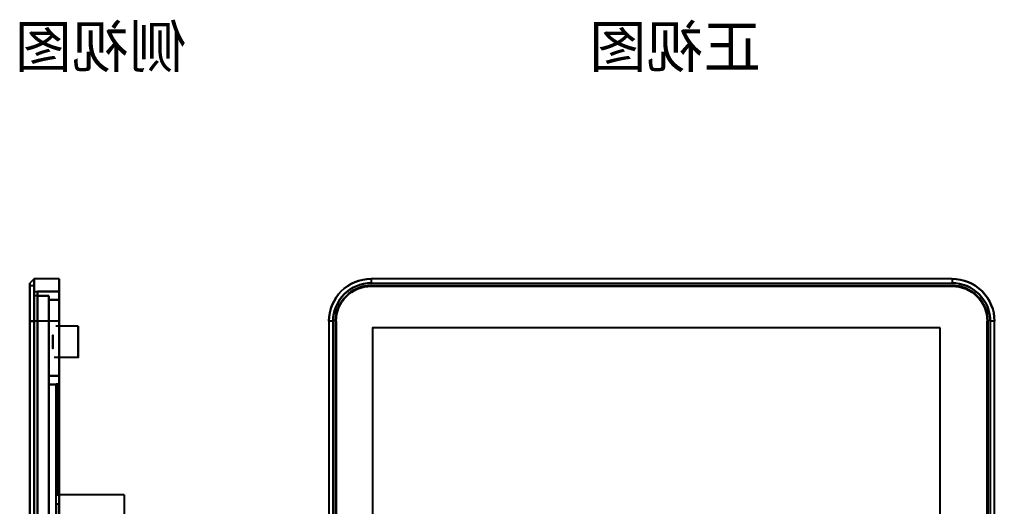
# Model space of a CAD drawing. Header units: millimetres. Extents: x 2932 to 3377, y 2153 to 2458.
# Drawn here: x 3144.2 to 3376.7, y 2341.9 to 2458 of the extents above; entities that cross this region are included whole.
import ezdxf

# ---------------------------------------------------------------- set-up
doc = ezdxf.new("R2010")
doc.units = ezdxf.units.MM
doc.layers.add('Layer 230', color=7, linetype='Continuous')
doc.styles.get("Standard").update_dxf_attribs({"font": 'romans.shx'})

msp = doc.modelspace()

# ---------------------------------------------------------------- linework, layer by layer
at = {"extrusion": (0, 0, -1)}
for p, q in [((3228.072353521256, 2394.406044583955, 3.200000000000001), (3366.585475093748, 2394.406044583955, 4.2)), ((3219.722353521256, 2386.056044583956, 3.200000000000001), (3219.722353521256, 2163.456044583955, 3.200000000000001)), ((3374.922353521257, 2163.455848328961, 3.200000000000001), (3374.922353521255, 2386.056240838589, 3.200000000000001)), ((3158.169390330876, 2384.906044583951, -4.899613419397298), (3152.887182583155, 2384.906044583951, -4.899613419397298)), ((3158.169390330876, 2381.156044583951, -4.899613419397298), (3158.169390330876, 2384.906044583951, -4.899613419397298)), ((3158.169390330876, 2381.156044583951, -4.899613419397298), (3158.169390330876, 2377.406044583951, -4.899613419397298)), ((3158.169390330876, 2377.406044583951, -4.899613419397298), (3152.442554006719, 2377.406044583951, -4.899613419397298)), ((3169.179390330875, 2344.666886541382), (3153.60499229405, 2344.666886541382)), ((3169.179390330875, 2344.666886541382), (3169.179390330876, 2206.320758087884))]:
    msp.add_line(p, q, dxfattribs=at)
msp.add_lwpolyline([(-3363.742353521256, 2384.486044583956), (-3228.382353521255, 2384.486044583956), (-3228.382353521255, 2167.906044583956), (-3363.742353521256, 2167.906044583956)], close=True, dxfattribs=at)
for centre, radius, start, end in [((-3228.072353521256, 2386.056044583956, -3.200000000000001), 8.349999999999909, 0, 90), ((-3366.579012434819, 2386.062703497518, -4.2), 8.34334358938863, 90.04438066275972, 180.0443806627597)]:
    msp.add_arc(centre, radius, start, end, dxfattribs=at)
at = {"layer": 'Layer 230', "color": 7, "extrusion": (-0.7071067811865461, 0.7071067811865489, 0)}
for p, q in [((3147.669390330876, 2396.156044583955), (3146.66939034483, 2395.156044728341, 0.0006980166723451475)), ((3147.669390330876, 2396.156044583955, -138.4996134193955), (3146.669390330876, 2395.156044583955, -138.4996134193955)), ((3146.669390330876, 2395.156044583955, -138.4996134193955), (3146.66939034483, 2395.156044728341, 0.0006980166723451475)), ((3147.669390330876, 2396.156044583955), (3147.669390330876, 2396.156044583955, -138.4996134193955))]:
    msp.add_line(p, q, dxfattribs=at)
at = {"layer": 'Layer 230', "color": 7}
for p, q in [((3147.669390330876, 2396.156044583955, -138.4996134193955), (3146.669390330876, 2395.156044583955, -138.4996134193955)), ((3147.669390330876, 2396.156044583955), (3146.66939034483, 2395.156044728341, 0.0006980166723451475)), ((3146.669390330876, 2394.556044583955, -138.4996134193955), (3147.669390330876, 2394.556044583955, -138.4996134193955)), ((3146.669390330876, 2394.556044583955, 0.0005824931735958216), (3147.669390330876, 2394.556044583955, 0.0005824931735958216)), ((3153.669390330876, 2396.156044583955, -138.4996134193955), (3147.669390330876, 2396.156044583955, -138.4996134193955)), ((3153.669390330876, 2396.156044583955), (3147.669390330876, 2396.156044583955)), ((3228.072353521256, 2396.156044583955, 3.200000000000001), (3228.072353521256, 2395.156044583955, 4.2)), ((3228.072353521256, 2396.156044583955, -2.8), (3228.072353521256, 2396.156044583955, 3.200000000000001)), ((3228.072353521256, 2395.156044583955, 4.2), (3366.572664957323, 2395.156044728342, 4.199999986045063)), ((3228.072353521256, 2394.556044583956, 4.2), (3366.572549433824, 2394.556044583956, 4.2)), ((3228.072353521256, 2394.556044583956, 3.200000000000001), (3366.572549433824, 2394.556044583956, 3.200000000000001)), ((3228.072353521256, 2394.556044583956, 4.2), (3228.072353521256, 2394.556044583956, 3.200000000000001)), ((3366.571966940651, 2396.156044583955, 3.200000000000001), (3366.572664957323, 2395.156044728342, 4.199999986045063)), ((3366.571966940651, 2396.156044583955, -2.8), (3366.571966940651, 2396.156044583955, 3.200000000000001)), ((3366.572549433824, 2394.556044583956, 4.2), (3366.572549433824, 2394.556044583956, 3.200000000000001)), ((3147.669390330876, 2393.176044583955, -142.4496134193955), (3148.469390330875, 2393.176044583955, -142.4496134193955)), ((3147.669390330876, 2393.176044583955, 3.950386580604601), (3148.469390330875, 2393.176044583955, 3.950386580604601)), ((3147.669390330876, 2392.176044583955, -143.4496134193955), (3148.469390330875, 2392.176044583955, -143.4496134193955)), ((3147.669390330876, 2276.756044583955, -143.4496134193955), (3147.669390330876, 2392.176044583955, -143.4496134193955)), ((3147.669390330876, 2392.176044583955, -143.4496134193955), (3148.469390330875, 2392.176044583955, -143.4496134193955)), ((3147.669390330876, 2392.176044583955, 4.950386580604601), (3148.469390330875, 2392.176044583955, 4.950386580604601)), ((3148.469390330875, 2393.176044583955, -93.2496134193955), (3153.669390330876, 2393.176044583955, -93.2496134193955)), ((3153.669390330876, 2393.176044583955, -45.2496134193955), (3148.469390330875, 2393.176044583955, -45.2496134193955)), ((3148.469390330875, 2277.706044583955, -143.4496134193955), (3148.469390330875, 2392.176044583955, -143.4496134193955)), ((3148.469390330875, 2277.706044583955, -140.8996134193955), (3148.469390330875, 2392.076044583955, -140.8996134193955)), ((3151.169390330876, 2392.076044583955, -140.8996134193955), (3148.469390330875, 2392.076044583955, -140.8996134193955)), ((3151.169390330876, 2392.076044583955, -95.03567052934471), (3148.469390330875, 2392.076044583955, -95.03567052934471)), ((3148.469390330875, 2392.076044583955, -43.4635563094463), (3151.169390330876, 2392.076044583955, -43.4635563094463)), ((3151.169390330876, 2392.076044583955, -140.8996134193955), (3151.169390330876, 2277.706044583955, -140.8996134193955)), ((3151.169390330876, 2373.003001663034, -95.2496134193955), (3151.169390330876, 2391.176044583955, -95.2496134193955)), ((3153.669390330876, 2391.176044583955, -95.2496134193955), (3151.169390330876, 2391.176044583955, -95.2496134193955)), ((3153.669390330876, 2391.176044583955, -95.2496134193955), (3151.169390330876, 2391.176044583955, -95.2496134193955)), ((3151.169390330876, 2391.176044583955, -43.2496134193955), (3153.669390330876, 2391.176044583955, -43.2496134193955)), ((3153.669390330876, 2391.176044583955, -95.2496134193955), (3153.669390330876, 2373.003001663034, -95.2496134193955)), ((3146.669390330876, 2386.056240838588, 8.500386580604498), (3147.669390330876, 2386.056240838588, 8.500386580604498)), ((3146.669390330876, 2386.056044583955, -146.9996134193955), (3147.669390330876, 2386.056044583955, -146.9996134193955)), ((3146.669390330876, 2163.456044583955, -146.9996134193955), (3146.669390330876, 2386.056044583955, -146.9996134193955)), ((3146.669390330876, 2386.056044583955, -147.5996134193955), (3147.669390330876, 2386.056044583955, -148.5996134193955)), ((3146.669390330876, 2386.056044583955, -146.9996134193955), (3147.669390330876, 2386.056044583955, -146.9996134193955)), ((3147.669390330876, 2386.05565837621, 10.10038658060449), (3146.669390346363, 2386.055658376427, 9.10038647047675)), ((3147.669390330876, 2163.456044583955, -146.9996134193955), (3147.669390330876, 2386.056044583955, -146.9996134193955)), ((3153.669390330876, 2386.056044583955, -148.5996134193955), (3147.669390330876, 2386.056044583955, -148.5996134193955)), ((3147.669390330876, 2163.456430791658, 10.10038658060449), (3147.669390330876, 2386.05565837621, 10.10038658060449)), ((3153.669390330876, 2386.05565837621, 10.10038658060449), (3147.669390330876, 2386.05565837621, 10.10038658060449)), ((3153.669390330876, 2386.05565837621, 10.10038658060449), (3147.669390330876, 2386.05565837621, 10.10038658060449)), ((3153.669390330876, 2163.456430791658, 10.10038658060449), (3153.669390330876, 2386.05565837621, 10.10038658060449)), ((3218.972353521256, 2386.056044583956, 4.2), (3217.972353521256, 2386.056044583956, 3.200000000000001)), ((3217.972353521256, 2386.056044583956, -2.8), (3217.972353521256, 2386.056044583956, 3.200000000000001)), ((3218.972353521256, 2163.456044583955, 4.2), (3218.972353521256, 2386.056044583956, 4.2)), ((3219.572353521256, 2163.456044583955, 4.2), (3219.572353521256, 2386.056044583956, 4.2)), ((3219.572353521256, 2163.456044583955, 3.200000000000001), (3219.572353521256, 2386.056044583956, 3.200000000000001)), ((3219.572353521256, 2386.056044583956, 4.2), (3219.572353521256, 2386.056044583956, 3.200000000000001)), ((3375.072353521256, 2386.056240838589, 4.2), (3375.072353521256, 2163.455848329305, 4.2)), ((3375.072353521256, 2386.056240838589, 3.200000000000001), (3375.072353521256, 2163.455848329305, 3.200000000000001)), ((3375.072353521256, 2386.056240838589, 4.2), (3375.072353521256, 2386.056240838589, 3.200000000000001)), ((3375.672353411128, 2386.055658376428, 4.199999984512098), (3375.672353665627, 2163.455732811905, 4.199999986046572)), ((3376.672353521255, 2386.05565837621, 3.200000000000001), (3375.672353411128, 2386.055658376428, 4.199999984512098)), ((3376.672353521255, 2386.05565837621, -2.8), (3376.672353521255, 2386.05565837621, 3.200000000000001)), ((3151.169390330876, 2373.003001663034, -95.2496134193955), (3153.669390330876, 2373.003001663034, -95.2496134193955)), ((3153.669390330876, 2373.003001663034, -43.2496134193955), (3151.169390330876, 2373.003001663034, -43.2496134193955)), ((3151.169390330876, 2373.003001663034, -95.2496134193955), (3153.669390330876, 2373.003001663034, -95.2496134193955)), ((3151.169390330876, 2371.003001663034, -45.2496134193955), (3153.669390330876, 2371.003001663034, -45.2496134193955)), ((3152.969390330875, 2371.003001663034, -93.2496134193955), (3151.169390330876, 2371.003001663034, -93.2496134193955)), ((3153.669390330876, 2371.064122544964, -93.7402739593955), (3152.969390330875, 2371.064122544964, -93.7402739593955)), ((3152.969390330875, 2371.064122544964, -93.7402739593955), (3152.969390330875, 2344.666886541382, -93.7402739593955)), ((3153.669390330876, 2371.064122544964, -93.7402739593955), (3152.969390330875, 2371.064122544964, -93.7402739593955)), ((3153.469390330875, 2371.003001663034, -76.34027095939553), (3153.669390330876, 2371.003001663034, -76.34027095939553)), ((3153.469390330875, 2344.684346926128, -76.34027095939553), (3153.469390330875, 2371.003001663034, -76.34027095939553)), ((3153.669390330876, 2371.064122544964, -93.7402739593955), (3153.669390330876, 2344.691331080026, -93.7402739593955)), ((3153.669390330876, 2344.691331080026, -76.34027095939553), (3153.669390330876, 2371.003001663034, -76.34027095939553)), ((3152.969390330875, 2344.666886541382, -109.149857237115), (3153.669390330876, 2344.691331080026, -109.149857237115)), ((3153.669390330876, 2344.691331080026, -93.7402739593955), (3152.969390330875, 2344.666886541382, -93.7402739593955)), ((3152.969390330875, 2342.480732940319, -109.149857237115), (3152.969390330875, 2344.666886541382, -109.149857237115)), ((3153.469390330875, 2344.684346926128, -76.34027095939553), (3153.669390330876, 2344.691331080026, -76.34027095939553)), ((3153.669390330876, 2344.691331080026, -109.149857237115), (3153.669390330876, 2342.456288401675, -109.149857237115)), ((3152.969390330875, 2342.480732940319, -109.149857237115), (3153.669390330876, 2342.456288401675, -109.149857237115)), ((3153.669390330876, 2342.456288401675, -93.7402739593955), (3152.969390330875, 2342.480732940319, -93.7402739593955)), ((3152.969390330875, 2342.480732940319, -93.7402739593955), (3152.969390330875, 2339.606070554139, -93.7402739593955)), ((3153.669390330876, 2342.456288401675, -93.7402739593955), (3153.669390330876, 2339.606070554139, -93.7402739593955))]:
    msp.add_line(p, q, dxfattribs=at)
at = {"layer": 'Layer 230', "color": 7, "extrusion": (-1, -1.83697019872103e-16, 0)}
for p, q in [((3146.669390330876, 2395.156044583955, -138.4996134193955), (3146.66939034483, 2395.156044728341, 0.0006980166723451475)), ((3146.669390330876, 2394.556044583955, -138.4996134193955), (3146.669390330876, 2394.556044583955, 0.0005824931735958216)), ((3147.669390330876, 2394.556044583955, -138.4996134193955), (3147.669390330876, 2394.556044583955, 0.0005824931735958216)), ((3147.669390330876, 2393.176044583955, -142.4496134193955), (3147.669390330876, 2393.176044583955, 3.950386580604601)), ((3147.669390330876, 2276.756044583955, -143.4496134193955), (3147.669390330876, 2392.176044583955, -143.4496134193955)), ((3147.669390330876, 2392.176044583955, 4.950386580604601), (3147.669390330876, 2162.076044583955, 4.950386580604501)), ((3148.469390330875, 2393.176044583955, -142.4496134193955), (3148.469390330875, 2393.176044583955, -93.2496134193955)), ((3148.469390330875, 2393.176044583955, -45.2496134193955), (3148.469390330875, 2393.176044583955, 3.950386580604601)), ((3148.469390330875, 2277.706044583955, -143.4496134193955), (3148.469390330875, 2392.176044583955, -143.4496134193955)), ((3148.469390330875, 2392.176044583955, 4.950386580604601), (3148.469390330875, 2162.076044583955, 4.950386580604501)), ((3148.469390330875, 2277.706044583955, -140.8996134193955), (3148.469390330875, 2392.076044583955, -140.8996134193955)), ((3148.469390330875, 2392.076044583955, -95.03567052934471), (3148.469390330875, 2392.076044583955, -140.8996134193955)), ((3148.469390330875, 2392.076044583955, 2.400386580604504), (3148.469390330875, 2392.076044583955, -43.4635563094463)), ((3148.469390330875, 2163.076044583955, 2.400386580604504), (3148.469390330875, 2392.076044583955, 2.400386580604504)), ((3151.169390330876, 2163.076044583955, 2.400386580604504), (3151.169390330876, 2392.076044583955, 2.400386580604604)), ((3151.169390330876, 2392.076044583955, 2.400386580604604), (3151.169390330876, 2392.076044583955, -43.4635563094463)), ((3151.169390330876, 2392.076044583955, -95.03567052934471), (3151.169390330876, 2392.076044583955, -140.8996134193955)), ((3151.169390330876, 2392.076044583955, -140.8996134193955), (3151.169390330876, 2277.706044583955, -140.8996134193955)), ((3151.169390330876, 2391.176044583955, -43.2496134193955), (3151.169390330876, 2373.003001663034, -43.2496134193955)), ((3151.169390330876, 2373.003001663034, -95.2496134193955), (3151.169390330876, 2391.176044583955, -95.2496134193955)), ((3146.669390330876, 2386.056240838588, 8.500386580604498), (3146.669390330876, 2163.455848329305, 8.500386580604498)), ((3146.669390330876, 2163.456044583955, -147.5996134193955), (3146.669390330876, 2386.056044583955, -147.5996134193955)), ((3146.669390330876, 2163.456044583955, -146.9996134193955), (3146.669390330876, 2386.056044583955, -146.9996134193955)), ((3146.669390346363, 2386.055658376427, 9.10038647047675), (3146.669390344829, 2163.455732811905, 9.100386724975564)), ((3147.669390330876, 2386.056240838588, 8.500386580604498), (3147.669390330876, 2163.455848329305, 8.500386580604498)), ((3147.669390330876, 2163.456044583955, -146.9996134193955), (3147.669390330876, 2386.056044583955, -146.9996134193955)), ((3151.169390330876, 2371.003001663034, -45.2496134193955), (3151.169390330876, 2371.003001663034, -93.2496134193955))]:
    msp.add_line(p, q, dxfattribs=at)
at = {"layer": 'Layer 230', "color": 7, "extrusion": (1.83697019872103e-16, -1, 0)}
for p, q in [((3146.669390330876, 2394.556044583955, 0.0005824931735958216), (3147.669390330876, 2394.556044583955, 0.0005824931735958216)), ((3146.669390330876, 2394.556044583955, -138.4996134193955), (3146.669390330876, 2394.556044583955, 0.0005824931735958216)), ((3146.669390330876, 2394.556044583955, -138.4996134193955), (3147.669390330876, 2394.556044583955, -138.4996134193955)), ((3147.669390330876, 2394.556044583955, -138.4996134193955), (3147.669390330876, 2394.556044583955, 0.0005824931735958216)), ((3147.669390330876, 2393.176044583955, 3.950386580604601), (3148.469390330875, 2393.176044583955, 3.950386580604601)), ((3147.669390330876, 2393.176044583955, -142.4496134193955), (3147.669390330876, 2393.176044583955, 3.950386580604601)), ((3147.669390330876, 2393.176044583955, -142.4496134193955), (3148.469390330875, 2393.176044583955, -142.4496134193955)), ((3148.469390330875, 2393.176044583955, -142.4496134193955), (3148.469390330875, 2393.176044583955, -93.2496134193955)), ((3148.469390330875, 2393.176044583955, -93.2496134193955), (3153.669390330876, 2393.176044583955, -93.2496134193955)), ((3153.669390330876, 2393.176044583955, -45.2496134193955), (3148.469390330875, 2393.176044583955, -45.2496134193955)), ((3148.469390330875, 2393.176044583955, -45.2496134193955), (3148.469390330875, 2393.176044583955, 3.950386580604601)), ((3153.669390330876, 2393.176044583955, -45.2496134193955), (3153.669390330876, 2393.176044583955, -93.2496134193955)), ((3148.469390330875, 2392.076044583955, -95.03567052934471), (3148.469390330875, 2392.076044583955, -140.8996134193955)), ((3151.169390330876, 2392.076044583955, -140.8996134193955), (3148.469390330875, 2392.076044583955, -140.8996134193955)), ((3151.169390330876, 2392.076044583955, -95.03567052934471), (3148.469390330875, 2392.076044583955, -95.03567052934471)), ((3148.469390330875, 2392.076044583955, 2.400386580604504), (3148.469390330875, 2392.076044583955, -43.4635563094463)), ((3148.469390330875, 2392.076044583955, -43.4635563094463), (3151.169390330876, 2392.076044583955, -43.4635563094463)), ((3148.469390330875, 2392.076044583955, 2.400386580604504), (3151.169390330876, 2392.076044583955, 2.400386580604604)), ((3151.169390330876, 2392.076044583955, -95.03567052934471), (3151.169390330876, 2392.076044583955, -140.8996134193955)), ((3151.169390330876, 2392.076044583955, 2.400386580604604), (3151.169390330876, 2392.076044583955, -43.4635563094463))]:
    msp.add_line(p, q, dxfattribs=at)
at = {"layer": 'Layer 230', "color": 7, "extrusion": (-1.83697019872103e-16, 1, 0)}
for p, q in [((3147.669390330876, 2396.156044583955), (3147.669390330876, 2396.156044583955, -138.4996134193955)), ((3153.669390330876, 2396.156044583955), (3147.669390330876, 2396.156044583955)), ((3153.669390330876, 2396.156044583955, -138.4996134193955), (3147.669390330876, 2396.156044583955, -138.4996134193955)), ((3153.669390330876, 2396.156044583955), (3153.669390330876, 2396.156044583955, -138.4996134193955)), ((3151.169390330876, 2371.003001663034, -45.2496134193955), (3151.169390330876, 2371.003001663034, -93.2496134193955)), ((3151.169390330876, 2371.003001663034, -45.2496134193955), (3153.669390330876, 2371.003001663034, -45.2496134193955)), ((3152.969390330875, 2371.003001663034, -93.2496134193955), (3151.169390330876, 2371.003001663034, -93.2496134193955)), ((3153.669390330876, 2371.003001663034, -81.7402709593955), (3152.969390330875, 2371.003001663034, -81.7402709593955)), ((3152.969390330875, 2371.003001663034, -93.2496134193955), (3152.969390330875, 2371.003001663034, -81.7402709593955)), ((3153.669390330876, 2371.003001663034, -70.24027095939553), (3153.469390330875, 2371.003001663034, -70.24027095939553)), ((3153.469390330875, 2371.003001663034, -76.34027095939553), (3153.469390330875, 2371.003001663034, -70.24027095939553)), ((3153.469390330875, 2371.003001663034, -76.34027095939553), (3153.669390330876, 2371.003001663034, -76.34027095939553)), ((3153.669390330876, 2371.003001663034, -70.24027095939553), (3153.669390330876, 2371.003001663034, -45.2496134193955)), ((3153.669390330876, 2371.003001663034, -81.7402709593955), (3153.669390330876, 2371.003001663034, -76.34027095939553))]:
    msp.add_line(p, q, dxfattribs=at)
at = {"layer": 'Layer 230', "color": 7, "extrusion": (1, 1.83697019872103e-16, 0)}
for p, q in [((3153.669390330876, 2396.156044583955), (3153.669390330876, 2396.156044583955, -138.4996134193955)), ((3153.669390330876, 2393.176044583955, -45.2496134193955), (3153.669390330876, 2393.176044583955, -93.2496134193955)), ((3153.669390330876, 2373.003001663034, -43.2496134193955), (3153.669390330876, 2391.176044583955, -43.2496134193955)), ((3153.669390330876, 2391.176044583955, -95.2496134193955), (3153.669390330876, 2373.003001663034, -95.2496134193955)), ((3153.669390330876, 2386.056044583955, -148.5996134193955), (3153.669390330876, 2163.456044583955, -148.5996134193955)), ((3153.669390330876, 2163.456430791658, 10.10038658060449), (3153.669390330876, 2386.05565837621, 10.10038658060449)), ((3152.969390330875, 2371.064122544964, -93.7402739593955), (3152.969390330875, 2344.666886541382, -93.7402739593955)), ((3152.969390330875, 2371.003001663034, -93.2496134193955), (3152.969390330875, 2371.003001663034, -81.7402709593955)), ((3152.969390330875, 2344.666886541382, -81.7402709593955), (3152.969390330875, 2371.003001663034, -81.7402709593955)), ((3153.469390330875, 2344.684346926128, -76.34027095939553), (3153.469390330875, 2371.003001663034, -76.34027095939553)), ((3153.469390330875, 2371.003001663034, -76.34027095939553), (3153.469390330875, 2371.003001663034, -70.24027095939553)), ((3153.469390330875, 2344.684346926128, -70.24027095939553), (3153.469390330875, 2371.003001663034, -70.24027095939553)), ((3153.669390330876, 2371.064122544964, -93.7402739593955), (3153.669390330876, 2344.691331080026, -93.7402739593955)), ((3153.669390330876, 2344.691331080026, -76.34027095939553), (3153.669390330876, 2371.003001663034, -76.34027095939553)), ((3153.669390330876, 2344.691331080026, -81.7402709593955), (3153.669390330876, 2371.003001663034, -81.7402709593955)), ((3153.669390330876, 2371.003001663034, -81.7402709593955), (3153.669390330876, 2371.003001663034, -76.34027095939553)), ((3153.669390330876, 2344.691331080026, -70.24027095939553), (3153.669390330876, 2371.003001663034, -70.24027095939553)), ((3153.669390330876, 2371.003001663034, -70.24027095939553), (3153.669390330876, 2371.003001663034, -45.2496134193955)), ((3152.969390330875, 2344.666886541382, -93.7402739593955), (3152.969390330875, 2344.666886541382, -109.149857237115)), ((3152.969390330875, 2344.666886541382, -29.349369601676), (3152.969390330875, 2344.666886541382, -81.7402709593955)), ((3152.969390330875, 2342.480732940319, -29.349369601676), (3152.969390330875, 2344.666886541382, -29.349369601676)), ((3152.969390330875, 2342.480732940319, -109.149857237115), (3152.969390330875, 2344.666886541382, -109.149857237115)), ((3153.469390330875, 2344.684346926128, -76.34027095939553), (3153.469390330875, 2344.684346926128, -70.24027095939553)), ((3153.669390330876, 2344.691331080026, -76.34027095939553), (3153.669390330876, 2344.691331080026, -81.7402709593955)), ((3153.669390330876, 2344.691331080026, -29.349369601676), (3153.669390330876, 2344.691331080026, -70.24027095939553)), ((3153.669390330876, 2344.691331080026, -93.7402739593955), (3153.669390330876, 2344.691331080026, -109.149857237115)), ((3153.669390330876, 2344.691331080026, -109.149857237115), (3153.669390330876, 2342.456288401675, -109.149857237115)), ((3153.669390330876, 2344.691331080026, -29.349369601676), (3153.669390330876, 2342.456288401675, -29.349369601676)), ((3152.969390330875, 2342.480732940319, -29.349369601676), (3152.969390330875, 2342.480732940319, -81.7402709593955)), ((3152.969390330875, 2339.606070554139, -81.7402709593955), (3152.969390330875, 2342.480732940319, -81.7402709593955)), ((3152.969390330875, 2342.480732940319, -93.7402739593955), (3152.969390330875, 2339.606070554139, -93.7402739593955)), ((3152.969390330875, 2342.480732940319, -93.7402739593955), (3152.969390330875, 2342.480732940319, -109.149857237115)), ((3153.669390330876, 2342.456288401675, -109.149857237115), (3153.669390330876, 2342.456288401675, -93.7402739593955)), ((3153.669390330876, 2342.456288401675, -93.7402739593955), (3153.669390330876, 2339.606070554139, -93.7402739593955)), ((3153.669390330876, 2339.606070554139, -81.7402709593955), (3153.669390330876, 2342.456288401675, -81.7402709593955)), ((3153.669390330876, 2342.456288401675, -81.7402709593955), (3153.669390330876, 2342.456288401675, -29.349369601676))]:
    msp.add_line(p, q, dxfattribs=at)
at = {"layer": 'Layer 230', "color": 7, "extrusion": (-1.224646799147353e-16, 1, 0)}
for p, q in [((3366.571966940651, 2396.156044583955, 3.200000000000001), (3228.072353521256, 2396.156044583955, 3.200000000000001)), ((3366.571966940651, 2396.156044583955, -2.8), (3228.072353521256, 2396.156044583955, -2.8)), ((3228.072353521256, 2396.156044583955, -2.8), (3228.072353521256, 2396.156044583955, 3.200000000000001)), ((3366.571966940651, 2396.156044583955, -2.8), (3366.571966940651, 2396.156044583955, 3.200000000000001))]:
    msp.add_line(p, q, dxfattribs=at)
at = {"layer": 'Layer 230', "color": 7, "extrusion": (-8.659560562354951e-17, 0.707106781186549, 0.707106781186546)}
for p, q in [((3366.571966940651, 2396.156044583955, 3.200000000000001), (3228.072353521256, 2396.156044583955, 3.200000000000001)), ((3228.072353521256, 2396.156044583955, 3.200000000000001), (3228.072353521256, 2395.156044583955, 4.2)), ((3228.072353521256, 2395.156044583955, 4.2), (3366.572664957323, 2395.156044728342, 4.199999986045063)), ((3366.571966940651, 2396.156044583955, 3.200000000000001), (3366.572664957323, 2395.156044728342, 4.199999986045063))]:
    msp.add_line(p, q, dxfattribs=at)
at = {"layer": 'Layer 230', "color": 7, "extrusion": (0, 0, -1)}
for p, q in [((3366.571966940651, 2396.156044583955, -2.8), (3228.072353521256, 2396.156044583955, -2.8)), ((3151.169390330876, 2391.176044583955, -43.2496134193955), (3151.169390330876, 2373.003001663034, -43.2496134193955)), ((3151.169390330876, 2391.176044583955, -43.2496134193955), (3153.669390330876, 2391.176044583955, -43.2496134193955)), ((3153.669390330876, 2373.003001663034, -43.2496134193955), (3153.669390330876, 2391.176044583955, -43.2496134193955)), ((3147.669390330876, 2386.056044583955, -148.5996134193955), (3147.669390330876, 2163.456044583955, -148.5996134193955)), ((3153.669390330876, 2386.056044583955, -148.5996134193955), (3147.669390330876, 2386.056044583955, -148.5996134193955)), ((3153.669390330876, 2386.056044583955, -148.5996134193955), (3153.669390330876, 2163.456044583955, -148.5996134193955)), ((3217.972353521256, 2386.056044583956, -2.8), (3217.972353521256, 2163.456044583955, -2.8)), ((3376.672353521255, 2163.456430791658, -2.8), (3376.672353521255, 2386.05565837621, -2.8)), ((3153.669390330876, 2373.003001663034, -43.2496134193955), (3151.169390330876, 2373.003001663034, -43.2496134193955)), ((3152.969390330875, 2344.666886541382, -81.7402709593955), (3152.969390330875, 2371.003001663034, -81.7402709593955)), ((3153.669390330876, 2371.003001663034, -81.7402709593955), (3152.969390330875, 2371.003001663034, -81.7402709593955)), ((3153.469390330875, 2344.684346926128, -70.24027095939553), (3153.469390330875, 2371.003001663034, -70.24027095939553)), ((3153.669390330876, 2371.003001663034, -70.24027095939553), (3153.469390330875, 2371.003001663034, -70.24027095939553)), ((3153.669390330876, 2344.691331080026, -81.7402709593955), (3153.669390330876, 2371.003001663034, -81.7402709593955)), ((3153.669390330876, 2344.691331080026, -70.24027095939553), (3153.669390330876, 2371.003001663034, -70.24027095939553)), ((3152.969390330875, 2344.666886541382, -81.7402709593955), (3153.669390330876, 2344.691331080026, -81.7402709593955)), ((3153.669390330876, 2344.691331080026, -29.349369601676), (3152.969390330875, 2344.666886541382, -29.349369601676)), ((3152.969390330875, 2342.480732940319, -29.349369601676), (3152.969390330875, 2344.666886541382, -29.349369601676)), ((3153.469390330875, 2344.684346926128, -70.24027095939553), (3153.669390330876, 2344.691331080026, -70.24027095939553)), ((3153.669390330876, 2344.691331080026, -29.349369601676), (3153.669390330876, 2342.456288401675, -29.349369601676)), ((3152.969390330875, 2339.606070554139, -81.7402709593955), (3152.969390330875, 2342.480732940319, -81.7402709593955)), ((3152.969390330875, 2342.480732940319, -81.7402709593955), (3153.669390330876, 2342.456288401675, -81.7402709593955)), ((3153.669390330876, 2342.456288401675, -29.349369601676), (3152.969390330875, 2342.480732940319, -29.349369601676)), ((3153.669390330876, 2339.606070554139, -81.7402709593955), (3153.669390330876, 2342.456288401675, -81.7402709593955))]:
    msp.add_line(p, q, dxfattribs=at)
at = {"layer": 'Layer 230', "color": 7, "extrusion": (1.224646799147353e-16, -1, 0)}
for p, q in [((3228.072353521256, 2394.556044583956, 3.200000000000001), (3366.572549433824, 2394.556044583956, 3.200000000000001)), ((3228.072353521256, 2394.556044583956, 4.2), (3366.572549433824, 2394.556044583956, 4.2)), ((3228.072353521256, 2394.556044583956, 4.2), (3228.072353521256, 2394.556044583956, 3.200000000000001)), ((3366.572549433824, 2394.556044583956, 4.2), (3366.572549433824, 2394.556044583956, 3.200000000000001))]:
    msp.add_line(p, q, dxfattribs=at)
at = {"layer": 'Layer 230', "color": 7, "extrusion": (-5.674981871778331e-32, 3.08931624243522e-16, -1)}
for p, q in [((3147.669390330876, 2392.176044583955, 4.950386580604601), (3147.669390330876, 2162.076044583955, 4.950386580604501)), ((3147.669390330876, 2392.176044583955, 4.950386580604601), (3148.469390330875, 2392.176044583955, 4.950386580604601)), ((3148.469390330875, 2392.176044583955, 4.950386580604601), (3148.469390330875, 2162.076044583955, 4.950386580604501))]:
    msp.add_line(p, q, dxfattribs=at)
at = {"layer": 'Layer 230', "color": 7, "extrusion": (-5.702253519043323e-32, 3.10416223573657e-16, -1)}
for p, q in [((3148.469390330875, 2163.076044583955, 2.400386580604504), (3148.469390330875, 2392.076044583955, 2.400386580604504)), ((3148.469390330875, 2392.076044583955, 2.400386580604504), (3151.169390330876, 2392.076044583955, 2.400386580604604)), ((3151.169390330876, 2163.076044583955, 2.400386580604504), (3151.169390330876, 2392.076044583955, 2.400386580604604))]:
    msp.add_line(p, q, dxfattribs=at)
at = {"layer": 'Layer 230', "color": 7, "extrusion": (-1.465906928325139e-32, 7.98002563866175e-17, -1)}
for p, q in [((3146.669390330876, 2386.056240838588, 8.500386580604498), (3146.669390330876, 2163.455848329305, 8.500386580604498)), ((3146.669390330876, 2386.056240838588, 8.500386580604498), (3147.669390330876, 2386.056240838588, 8.500386580604498)), ((3147.669390330876, 2386.056240838588, 8.500386580604498), (3147.669390330876, 2163.455848329305, 8.500386580604498))]:
    msp.add_line(p, q, dxfattribs=at)
at = {"layer": 'Layer 230', "color": 7, "extrusion": (-0.707106781186546, -1.298934084353237e-16, -0.707106781186549)}
for p, q in [((3146.669390330876, 2163.456044583955, -147.5996134193955), (3146.669390330876, 2386.056044583955, -147.5996134193955)), ((3146.669390330876, 2386.056044583955, -147.5996134193955), (3147.669390330876, 2386.056044583955, -148.5996134193955)), ((3147.669390330876, 2386.056044583955, -148.5996134193955), (3147.669390330876, 2163.456044583955, -148.5996134193955))]:
    msp.add_line(p, q, dxfattribs=at)
at = {"layer": 'Layer 230', "color": 7, "extrusion": (-0.707106781186546, -1.298934084353237e-16, 0.707106781186549)}
for p, q in [((3147.669390330876, 2386.05565837621, 10.10038658060449), (3146.669390346363, 2386.055658376427, 9.10038647047675)), ((3146.669390346363, 2386.055658376427, 9.10038647047675), (3146.669390344829, 2163.455732811905, 9.100386724975564)), ((3147.669390330876, 2163.456430791658, 10.10038658060449), (3147.669390330876, 2386.05565837621, 10.10038658060449))]:
    msp.add_line(p, q, dxfattribs=at)
at = {"layer": 'Layer 230', "color": 7, "extrusion": (-1, -1.224646799147353e-16, 0)}
for p, q in [((3217.972353521256, 2386.056044583956, 3.200000000000001), (3217.972353521256, 2163.456044583955, 3.200000000000001)), ((3217.972353521256, 2386.056044583956, -2.8), (3217.972353521256, 2386.056044583956, 3.200000000000001)), ((3217.972353521256, 2386.056044583956, -2.8), (3217.972353521256, 2163.456044583955, -2.8))]:
    msp.add_line(p, q, dxfattribs=at)
at = {"layer": 'Layer 230', "color": 7, "extrusion": (-0.707106781186549, -8.659560562354951e-17, 0.707106781186546)}
for p, q in [((3218.972353521256, 2386.056044583956, 4.2), (3217.972353521256, 2386.056044583956, 3.200000000000001)), ((3217.972353521256, 2386.056044583956, 3.200000000000001), (3217.972353521256, 2163.456044583955, 3.200000000000001)), ((3218.972353521256, 2163.456044583955, 4.2), (3218.972353521256, 2386.056044583956, 4.2))]:
    msp.add_line(p, q, dxfattribs=at)
at = {"layer": 'Layer 230', "color": 7, "extrusion": (1, 1.623648784637077e-16, 0)}
for p, q in [((3219.572353521256, 2163.456044583955, 3.200000000000001), (3219.572353521256, 2386.056044583956, 3.200000000000001)), ((3219.572353521256, 2386.056044583956, 4.2), (3219.572353521256, 2386.056044583956, 3.200000000000001)), ((3219.572353521256, 2163.456044583955, 4.2), (3219.572353521256, 2386.056044583956, 4.2))]:
    msp.add_line(p, q, dxfattribs=at)
at = {"layer": 'Layer 230', "color": 7, "extrusion": (-1, -4.266442352811782e-17, 0)}
for p, q in [((3375.072353521256, 2386.056240838589, 3.200000000000001), (3375.072353521256, 2163.455848329305, 3.200000000000001)), ((3375.072353521256, 2386.056240838589, 4.2), (3375.072353521256, 2163.455848329305, 4.2)), ((3375.072353521256, 2386.056240838589, 4.2), (3375.072353521256, 2386.056240838589, 3.200000000000001))]:
    msp.add_line(p, q, dxfattribs=at)
at = {"layer": 'Layer 230', "color": 7, "extrusion": (0.707106781186549, 8.659560562354951e-17, 0.707106781186546)}
for p, q in [((3376.672353521255, 2386.05565837621, 3.200000000000001), (3375.672353411128, 2386.055658376428, 4.199999984512098)), ((3375.672353411128, 2386.055658376428, 4.199999984512098), (3375.672353665627, 2163.455732811905, 4.199999986046572)), ((3376.672353521255, 2163.456430791658, 3.200000000000001), (3376.672353521255, 2386.05565837621, 3.200000000000001))]:
    msp.add_line(p, q, dxfattribs=at)
at = {"layer": 'Layer 230', "color": 7, "extrusion": (1, 1.224646799147353e-16, 0)}
for p, q in [((3376.672353521255, 2163.456430791658, 3.200000000000001), (3376.672353521255, 2386.05565837621, 3.200000000000001)), ((3376.672353521255, 2163.456430791658, -2.8), (3376.672353521255, 2386.05565837621, -2.8)), ((3376.672353521255, 2386.05565837621, -2.8), (3376.672353521255, 2386.05565837621, 3.200000000000001))]:
    msp.add_line(p, q, dxfattribs=at)
at = {"layer": 'Layer 230', "color": 7, "extrusion": (0.03489949670250117, -0.9993908270190958, 0)}
for p, q in [((3153.669390330876, 2344.691331080026, -93.7402739593955), (3152.969390330875, 2344.666886541382, -93.7402739593955)), ((3152.969390330875, 2344.666886541382, -109.149857237115), (3153.669390330876, 2344.691331080026, -109.149857237115)), ((3153.669390330876, 2344.691331080026, -29.349369601676), (3152.969390330875, 2344.666886541382, -29.349369601676)), ((3152.969390330875, 2344.666886541382, -81.7402709593955), (3153.669390330876, 2344.691331080026, -81.7402709593955)), ((3152.969390330875, 2344.666886541382, -93.7402739593955), (3152.969390330875, 2344.666886541382, -109.149857237115)), ((3152.969390330875, 2344.666886541382, -29.349369601676), (3152.969390330875, 2344.666886541382, -81.7402709593955)), ((3153.469390330875, 2344.684346926128, -70.24027095939553), (3153.669390330876, 2344.691331080026, -70.24027095939553)), ((3153.469390330875, 2344.684346926128, -76.34027095939553), (3153.669390330876, 2344.691331080026, -76.34027095939553)), ((3153.469390330875, 2344.684346926128, -76.34027095939553), (3153.469390330875, 2344.684346926128, -70.24027095939553)), ((3153.669390330876, 2344.691331080026, -93.7402739593955), (3153.669390330876, 2344.691331080026, -109.149857237115)), ((3153.669390330876, 2344.691331080026, -29.349369601676), (3153.669390330876, 2344.691331080026, -70.24027095939553)), ((3153.669390330876, 2344.691331080026, -76.34027095939553), (3153.669390330876, 2344.691331080026, -81.7402709593955))]:
    msp.add_line(p, q, dxfattribs=at)
at = {"layer": 'Layer 230', "color": 7, "extrusion": (0.03489949670250081, 0.9993908270190958, 0)}
for p, q in [((3152.969390330875, 2342.480732940319, -93.7402739593955), (3152.969390330875, 2342.480732940319, -109.149857237115)), ((3153.669390330876, 2342.456288401675, -93.7402739593955), (3152.969390330875, 2342.480732940319, -93.7402739593955)), ((3152.969390330875, 2342.480732940319, -109.149857237115), (3153.669390330876, 2342.456288401675, -109.149857237115)), ((3152.969390330875, 2342.480732940319, -29.349369601676), (3152.969390330875, 2342.480732940319, -81.7402709593955)), ((3153.669390330876, 2342.456288401675, -29.349369601676), (3152.969390330875, 2342.480732940319, -29.349369601676)), ((3152.969390330875, 2342.480732940319, -81.7402709593955), (3153.669390330876, 2342.456288401675, -81.7402709593955)), ((3153.669390330876, 2342.456288401675, -109.149857237115), (3153.669390330876, 2342.456288401675, -93.7402739593955)), ((3153.669390330876, 2342.456288401675, -81.7402709593955), (3153.669390330876, 2342.456288401675, -29.349369601676))]:
    msp.add_line(p, q, dxfattribs=at)
at = {"layer": 'Layer 230', "color": 7, "extrusion": (1, 1.83697019872103e-16, 0)}
for centre, radius in [((2381.15604458395, -133.5996134193972, 3153.669390330876), 3.75), ((2381.15604458395, -4.899613419397298, 3153.669390330876), 3.75), ((2381.15604458395, -133.5996134193972, 3158.169390330876), 3.75), ((2381.15604458395, -133.5996134193972, 3158.169390330876), 3.75), ((2381.15604458395, -4.899613419397298, 3158.169390330876), 3.75), ((2381.15604458395, -4.899613419397298, 3158.169390330876), 3.75), ((2381.15604458395, -133.5996134193972, 3152.169390330876), 1.60000000000001), ((2381.15604458395, -4.899613419397298, 3152.169390330876), 1.6), ((2381.15604458395, -133.5996134193972, 3158.169390330876), 1.60000000000001), ((2381.15604458395, -4.899613419397298, 3158.169390330876), 1.6)]:
    msp.add_circle(centre, radius, dxfattribs=at)
at = {"layer": 'Layer 230', "color": 7, "extrusion": (-1, -1.83697019872103e-16, 0)}
for centre, radius in [((-2381.15604458395, -133.5996134193972, -3153.669390330876), 3.75), ((-2381.15604458395, -4.899613419397298, -3153.669390330876), 3.75), ((-2381.15604458395, -133.5996134193972, -3152.169390330876), 1.60000000000001), ((-2381.15604458395, -4.899613419397298, -3152.169390330876), 1.6), ((-2381.15604458395, -133.5996134193972, -3158.169390330876), 1.60000000000001), ((-2381.15604458395, -4.899613419397298, -3158.169390330876), 1.6)]:
    msp.add_circle(centre, radius, dxfattribs=at)
for centre, radius, start, end in [((-2386.062703326883, 0.007045323273302984, -3146.669390330876), 9.0933437159483, 89.95561083206287, 180.0399934198432), ((-2386.056044583955, -138.4996134193955, -3146.669390330876), 9.1, 180, 270), ((-2386.062703326883, 0.007045323273302984, -3146.669390330876), 8.4933437159483, 89.95640429109824, 180.0435980146973), ((-2386.056044583955, -138.4996134193955, -3146.669390330876), 8.5, 180, 270), ((-2386.062703326883, 0.007045323273302984, -3147.669390330876), 10.0933437159483, 89.96000869636141, 180.0399934187327), ((-2386.062703326883, 0.007045323273302984, -3147.669390330876), 10.0933437159483, 89.96000869636141, 180.0399934187327), ((-2386.056044583955, -138.4996134193955, -3147.669390330876), 10.1, 180, 270), ((-2386.056044583955, -138.4996134193955, -3147.669390330876), 10.1, 180, 270), ((-2386.062703326883, 0.007045323273302984, -3147.669390330876), 8.4933437159483, 89.95640429109824, 180.0435980146973), ((-2386.056044583955, -138.4996134193955, -3147.669390330876), 8.5, 180, 270), ((-2386.062703326883, 0.007045323273302984, -3153.669390330876), 10.0933437159483, 89.96000869636141, 180.0399934187327), ((-2386.056044583955, -138.4996134193955, -3153.669390330876), 10.1, 180, 270), ((-2392.176044583955, -142.4496134193955, -3147.669390330876), 0.999999999999996, 180, 270), ((-2392.176044583955, 3.950386580604601, -3147.669390330876), 0.999999999999996, 90, 180), ((-2391.176044583955, -93.2496134193955, -3148.469390330876), 2, 180, 243.2563160495976), ((-2392.176044583955, -142.4496134193955, -3148.469390330876), 0.999999999999996, 180, 270), ((-2392.176044583955, 3.950386580604601, -3148.469390330876), 0.999999999999996, 90, 180), ((-2391.176044583955, -45.2496134193955, -3148.469390330876), 2, 116.7436839504024, 180), ((-2391.176044583955, -93.2496134193955, -3153.669390330876), 2, 180, 270), ((-2391.176044583955, -45.2496134193955, -3153.669390330876), 2, 90, 180), ((-2391.176044583955, -45.2496134193955, -3151.169390330876), 2, 90, 116.7436839504024), ((-2391.176044583955, -93.2496134193955, -3151.169390330876), 2, 243.2563160495976, 270), ((-2373.003001663034, -45.2496134193955, -3151.169390330876), 2, 0, 90), ((-2373.003001663034, -93.2496134193955, -3151.169390330876), 2, 270, 0), ((-2373.003001663034, -45.2496134193955, -3153.669390330876), 2, 0, 90), ((-2373.003001663034, -93.2496134193955, -3153.669390330876), 2, 270, 345.7986475075888), ((-2373.003001663034, -93.2496134193955, -3152.969390330876), 2, 345.7986475075888, 0)]:
    msp.add_arc(centre, radius, start, end, dxfattribs=at)
at = {"layer": 'Layer 230', "color": 7, "extrusion": (1, 1.83697019872103e-16, 0)}
for centre, radius, start, end in [((2386.062703326883, 0.007045323273302984, 3146.669390330876), 9.0933437159483, 359.9600065801567, 90.04438916793713), ((2386.056044583955, -138.4996134193955, 3146.669390330876), 9.1, 270, 0), ((2386.062703326883, 0.007045323273302984, 3146.669390330876), 8.4933437159483, 359.9564019853027, 90.04359570890178), ((2386.056044583955, -138.4996134193955, 3146.669390330876), 8.5, 270, 0), ((2386.062703326883, 0.007045323273302984, 3147.669390330876), 8.4933437159483, 359.9564019853027, 90.04359570890178), ((2386.056044583955, -138.4996134193955, 3147.669390330876), 8.5, 270, 0), ((2386.062703326883, 0.007045323273302984, 3153.669390330876), 10.0933437159483, 359.9600065812673, 90.03999130363854), ((2386.056044583955, -138.4996134193955, 3153.669390330876), 10.1, 270, 0), ((2392.176044583955, -142.4496134193955, 3147.669390330876), 0.999999999999996, 270, 0), ((2392.176044583955, 3.950386580604601, 3147.669390330876), 0.999999999999996, 0, 90), ((2392.176044583955, -142.4496134193955, 3148.469390330876), 0.999999999999996, 270, 0), ((2392.176044583955, 3.950386580604601, 3148.469390330876), 0.999999999999996, 0, 90), ((2391.176044583955, -93.2496134193955, 3148.469390330876), 2, 296.7436839504024, 0), ((2391.176044583955, -45.2496134193955, 3148.469390330876), 2, 0, 63.25631604959764), ((2391.176044583955, -45.2496134193955, 3153.669390330876), 2, 0, 90), ((2391.176044583955, -93.2496134193955, 3153.669390330876), 2, 270, 0), ((2391.176044583955, -93.2496134193955, 3151.169390330876), 2, 270, 296.7436839504024), ((2391.176044583955, -45.2496134193955, 3151.169390330876), 2, 63.25631604959761, 90), ((2373.003001663034, -45.2496134193955, 3151.169390330876), 2, 90, 180), ((2373.003001663034, -93.2496134193955, 3151.169390330876), 2, 180, 270), ((2373.003001663034, -45.2496134193955, 3153.669390330876), 2, 90, 180), ((2373.003001663034, -93.2496134193955, 3153.669390330876), 2, 194.2013524924111, 270), ((2373.003001663034, -93.2496134193955, 3152.969390330876), 2, 180, 194.2013524924111)]:
    msp.add_arc(centre, radius, start, end, dxfattribs=at)
at = {"layer": 'Layer 230', "color": 7, "extrusion": (0, 0, -1)}
for centre, radius, start, end in [((-3228.072353521256, 2386.056044583956, 2.8), 10.1, 0, 89.99999999999999), ((-3228.072353521256, 2386.056044583956, -4.2), 9.1, 0, 90), ((-3228.072353521256, 2386.056044583956, -3.200000000000001), 8.5, 0, 90), ((-3228.072353521256, 2386.056044583956, -4.2), 8.5, 0, 90), ((-3366.579012263924, 2386.062703326884, 2.8), 10.0933437159483, 89.9600065812634, 180.0399913036347), ((-3366.579012263924, 2386.062703326884, -3.200000000000001), 8.4933437159483, 89.95640198529856, 180.0435957088977), ((-3366.579012263924, 2386.062703326884, -4.2), 8.4933437159483, 89.95640198529856, 180.0435957088977), ((-3366.579012263924, 2386.062703326884, -4.2), 9.0933437159483, 89.96000658015285, 180.0443891679332)]:
    msp.add_arc(centre, radius, start, end, dxfattribs=at)
at = {"layer": 'Layer 230', "color": 7}
for centre, radius, start, end in [((3228.072353521256, 2386.056044583956, 3.200000000000001), 10.1, 90.00000000000001, 180), ((3228.072353521256, 2386.056044583956, 3.200000000000001), 10.1, 90.00000000000001, 180), ((3228.072353521256, 2386.056044583956, -2.8), 10.1, 90.00000000000001, 180), ((3228.072353521256, 2386.056044583956, 4.2), 9.1, 90, 180), ((3228.072353521256, 2386.056044583956, 4.2), 8.5, 90, 180), ((3228.072353521256, 2386.056044583956, 3.200000000000001), 8.5, 90, 180), ((3366.579012263924, 2386.062703326884, 3.200000000000001), 10.0933437159483, 359.9600086963653, 90.03999341873664), ((3366.579012263924, 2386.062703326884, 3.200000000000001), 10.0933437159483, 359.9600086963653, 90.03999341873664), ((3366.579012263924, 2386.062703326884, -2.8), 10.0933437159483, 359.9600086963653, 90.03999341873664), ((3366.579012263924, 2386.062703326884, 4.2), 8.4933437159483, 359.9564042911024, 90.04359801470147), ((3366.579012263924, 2386.062703326884, 3.200000000000001), 8.4933437159483, 359.9564042911024, 90.04359801470147), ((3366.579012263924, 2386.062703326884, 4.2), 9.0933437159483, 359.9556108320668, 90.03999341984712)]:
    msp.add_arc(centre, radius, start, end, dxfattribs=at)

# ---------------------------------------------------------------- texts
at = {"extrusion": (0, 0, -1), "char_height": 10, "attachment_point": 1, "text_direction": (-1, 0, 0)}
for s, insert in [('{\\fSimSun|b0|i0|c134|p2;侧视图}', (3183.991273448523, 2456.5499220633)), ('{\\fSimSun|b0|i0|c134|p2;正视图}', (3320.985810677347, 2456.5499220633))]:
    msp.add_mtext_dynamic_manual_height_columns(s, width=73.94591466465363, gutter_width=12.5, heights=[0], dxfattribs=dict(at, insert=insert))

doc.saveas('drawing.dxf')
